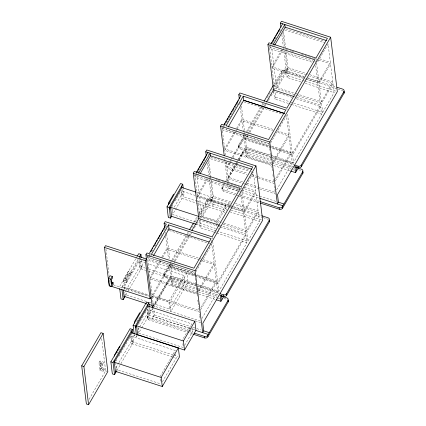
<?xml version="1.0" encoding="UTF-8"?>
<svg xmlns="http://www.w3.org/2000/svg" width="426" height="426" viewBox="0 0 426 426"><rect width="100%" height="100%" fill="white"/><g stroke="black" fill="none" stroke-linecap="round" stroke-linejoin="round"><path stroke-width="0.32" stroke-dasharray="2.13 1.6" d="M123.151 280.138L126.463 281.213L126.65 282.726L123.338 281.65L123.151 280.138L128.354 271.181L131.666 272.257L131.852 273.764L128.54 272.693L128.354 271.181M135.745 258.827L119.482 286.826L119.642 288.098M136.08 258.257L137.076 256.543M123.338 281.65L128.54 272.693M125.297 278.705L127.507 279.419L127.694 280.931L125.484 280.217L125.297 278.705L128.418 273.332L130.628 274.046L130.814 275.558L128.604 274.839L128.418 273.332M125.484 280.217L128.604 274.839M137.923 259.604L121.698 287.539L121.852 288.812M139.76 258.273L122.922 287.262L148.573 295.575M124.456 289.499L124.147 286.98L139.233 261.005L144.899 262.837M171.678 206.983L172.967 204.757M175.23 200.864L180.395 191.972M124.621 292.625L125.617 290.91M125.947 290.34L140.218 265.771L139.515 260.046M168.313 217.398L169.303 215.694M171.939 211.152L172.929 209.448M174.25 207.174L181.838 194.112L181.38 190.379M124.035 296.326L125.074 294.536L146.347 301.427M148.115 255.994L147.455 257.134L194.437 272.352M195.454 174.495L194.799 175.618L239.258 190.028M222.798 127.326L223.788 125.622M270.137 45.827L271.117 44.139M141.65 260.126L142.428 266.484L125.26 296.043L124.765 292.018M195.513 221.957L172.605 214.534L181.971 198.41L181.039 190.859L194.879 195.342M197.249 201.232L183.01 196.62L184.048 194.831L183.361 189.229M224.305 126.565L222.324 129.973L290.969 152.274L275.452 178.989M224.635 125.995L228.927 118.604M229.257 118.034L230.908 115.196M231.238 114.626L234.54 108.939M234.87 108.374L237.841 103.257M270.973 46.21L269.669 48.463L312.231 62.255M273.263 42.27L276.208 37.2M279.477 31.572L281.112 28.755M149.292 255.802L147.641 258.641L194.623 273.865L194.863 275.819M149.622 255.233L152.923 249.545M154.904 246.137L157.215 242.16M159.196 238.746L161.837 234.199M164.148 230.221L164.809 229.081M195.965 175.443L194.986 177.131L238.81 191.333M197.93 172.067L198.91 170.373M199.235 169.814L201.2 166.433M202.504 164.18L204.794 160.24M272.347 46.541L273.327 44.852M150.33 256.713L151.321 255.004M197.664 175.208L198.644 173.52M101.26 362.851L101.814 367.382L104.029 368.101L104.21 369.614L103.172 371.403L99.854 370.327L98.928 362.776L99.972 360.982L103.284 362.057L103.47 363.57L102.432 365.359L100.222 364.645L101.26 362.851L103.47 363.57M207.047 178.558L197.233 195.449L229.081 205.769M281.724 49.89L271.916 66.781L303.765 77.101M159.867 260.472L149.963 277.528L196.94 292.747L196.7 290.798M161.848 257.064L167.13 247.969L202.206 259.333M234.545 131.804L224.64 148.86L271.623 164.079L271.383 162.125M236.526 128.396L241.808 119.301L273.13 129.445M282.891 49.714L272.102 68.293L302.689 78.203M207.883 178.941L197.419 196.961L230.53 207.686M161.044 260.281L150.144 279.035L197.126 294.26L197.526 297.508M162.695 257.437L167.317 249.476L199.261 259.828M235.392 132.177L224.827 150.367L271.809 165.592L272.129 168.19M235.722 131.613L236.712 129.903M237.042 129.339L241.995 120.808L272.688 130.755M102.432 365.359L102.245 363.852L103.284 362.057M99.854 370.327L100.898 368.538L99.972 360.982M103.172 371.403L102.986 369.89L100.776 369.177L101.814 367.382M102.986 369.89L104.029 368.101M89.029 399.412L105.627 370.844L101.665 338.617M116.671 353.708L119.477 348.873M198.207 293.94L171.721 285.361L170.98 279.318L165.453 277.523A2.449 1.922 -7 0 1 164.282 275.015L164.095 273.508L170.384 262.677M170.72 262.107L171.71 260.398M172.04 259.828L186.939 234.178M187.27 233.608L188.265 231.898M193.75 222.452L197.174 216.552M199.112 213.213L206.754 200.055A2.449 1.922 -7 0 1 210.007 198.985L232.718 206.338M272.89 165.272L246.404 156.688L245.658 150.65L240.131 148.855A2.449 1.922 -7 0 1 238.959 146.347L238.778 144.84L244.774 134.51M246.441 131.639L260.776 106.963M262.107 104.668L263.108 102.948M273.774 84.588L281.437 71.387A2.449 1.922 -7 0 1 284.69 70.311L304.244 76.648M230.785 159.787L226.824 166.609L247.495 173.307M231.116 159.218L232.106 157.513M232.436 156.944L243.991 137.05M136.837 321.731L139.648 316.896M164.282 275.015L170.948 263.54M172.615 260.669L186.945 235.999M187.28 235.424L188.942 232.553M191.609 227.963L197.611 217.633M199.277 214.768L206.94 201.567L206.754 200.055M238.959 146.347L245.626 134.872M247.628 131.432L263.625 103.885M267.294 97.575L270.292 92.41M271.623 90.115L272.289 88.965M273.625 86.67L281.623 72.899L281.437 71.387M169.495 267.23L152.327 296.789L199.304 312.013L199.703 315.251M229.976 163.004L227.005 168.121L247.053 174.617M230.306 162.434L231.297 160.73M232.947 157.886L244.178 138.562L270.483 147.087M247.384 134.866L245.403 138.28L270.457 146.4M247.714 134.296L248.704 132.593M249.04 132.023L263.912 106.415M264.242 105.845L266.223 102.432M274.855 90.711L274.536 88.118L285.979 68.416L307.109 75.258M116.176 360.854L116.836 359.725M118.801 356.338L123.226 348.772M124.051 347.302L128.641 339.4M128.966 338.835L130.606 336.007L175.267 350.481L160.181 376.456M172.376 264.104L170.72 266.948L217.702 282.172L245.797 233.805L220.114 225.482M174.356 260.691L188.569 236.222M188.899 235.653L190.55 232.809M200.012 218.085L199.853 216.791L211.301 197.084L212.414 206.147L213.453 204.358L210.316 178.803M247.9 135.809L245.589 139.792L270.643 147.913M249.881 132.395L264.759 106.788M265.089 106.218L266.08 104.508M268.391 100.525L269.717 98.252M271.037 95.972L273.678 91.425L292.47 97.511M138.413 324.404L143.578 315.512M144.872 313.286L146.805 309.952M174.873 261.633L170.906 268.46L194.709 276.17M175.203 261.063L190.076 235.456M190.406 234.886L191.396 233.182M194.373 228.059L198.01 221.797M115.994 367.633L118.646 363.058M118.982 362.489L131.591 340.773L130.968 335.688M137.39 335.31L136.613 336.652L134.403 335.938L135.063 334.804M138.029 329.692L139.35 327.418M139.68 326.848L147.928 312.647L147.471 308.919M192.728 334.059L148.818 319.835A2.449 1.922 -7 0 1 147.652 317.327L147.465 315.815L151.789 308.371M153.12 306.081L167.753 280.883A2.449 1.922 -7 0 1 171.007 279.807L197.653 288.439M238.555 196.04L223.501 191.162A2.449 1.922 -7 0 1 222.329 188.654L222.143 187.147L224.475 183.137M224.806 182.562L225.801 180.848M226.137 180.273L236.446 162.519M238.443 159.084L242.437 152.215A2.449 1.922 -7 0 1 245.685 151.139L293.147 166.518M115.67 370.881L116.447 369.539L161.108 384.012M200.417 321.076L153.44 305.852L170.608 276.293L168.989 263.119M242.527 181.854L228.118 177.184L235.051 165.245M235.381 164.681L236.371 162.972M236.702 162.407L237.692 160.698M238.022 160.133L245.291 147.625L243.512 133.152M222.329 188.654L224.992 184.075M226.653 181.21L235.967 165.176M236.302 164.606L237.298 162.886M238.959 160.022L242.623 153.722L242.437 152.215M147.652 317.327L152.641 308.733M152.971 308.163L167.94 282.39L167.753 280.883M228.693 181.843L228.304 178.696L236.228 165.054M236.558 164.484L237.548 162.78M239.199 159.936L246.516 147.343L244.998 134.994M288.391 103.443L274.61 98.976L275.649 97.187L274.935 91.356M300.873 81.946L287.092 77.479L288.136 75.69L285.159 51.445M116.964 370.487L120.569 364.273M120.899 363.708L133.801 341.492L132.944 334.495M183.35 347.541L138.695 333.073L141.278 328.622M141.597 328.068L148.056 316.949L147.13 309.393L191.791 323.867L182.424 339.991M189.719 328.318L149.1 315.155L150.138 313.366L149.451 307.769M153.626 307.364L171.832 276.016L170.315 263.667M213.708 232.111L199.927 227.644L200.965 225.855L200.092 218.73M245.658 150.65L246.702 148.855L270.664 156.619M170.98 279.318L172.019 277.523L219.315 292.848M151.949 319.399L154.553 314.92L153.781 308.621M171.721 285.361L174.319 280.883M226.632 190.726L229.231 186.247M246.404 156.688L249.002 152.21M152.604 303.456L169.734 309.004L168.808 301.454L183.894 275.473L148.04 263.859M216.568 223.341L216.333 221.451L225.7 205.327L195.507 195.545M169.734 309.004L184.82 283.029L183.894 275.473M270.622 142.923L286.474 115.638L292.268 162.849L275.76 191.269M195.944 271.591L211.791 244.306L217.59 291.517L201.738 318.802M250.887 171.832L253.411 172.647L241.968 192.355L244.215 210.673L232.234 206.791M244.215 210.673L255.659 190.965L253.411 172.647M318.898 82.005L330.342 62.297L328.095 43.979L316.646 63.687L318.898 82.005L307.545 78.325M273.274 161.241L288.791 134.52L277.518 130.867M198.26 290.473L214.108 263.188L202.835 259.535M223.954 223.171L246.654 230.53L244.402 212.185L255.845 192.477L242.602 188.185M296.107 93.661L321.332 101.83L319.079 83.512L330.528 63.809L317.285 59.518M198.777 291.416L214.294 264.7L199.89 260.036M273.13 163.318L288.977 136.032L276.447 131.975M200.774 307.657L216.291 280.942L169.308 265.717L152.141 295.277L199.123 310.501L198.724 307.252M200.625 309.739L216.477 282.454L147.598 260.137M246.654 230.53L258.097 210.822L235.397 203.468M275.308 181.071L291.155 153.786L271.112 147.29M321.332 101.83L332.775 82.127L308.813 74.364M216.562 230.908L247.948 241.079L246.835 232.01L258.278 212.308L235.045 204.778M290.058 101.851L322.631 112.405L321.518 103.342L332.962 83.64L309.633 76.078M162.418 381.749L176.194 358.032L175.73 354.256M184.644 345.316L192.717 331.417L192.254 327.642M270.947 155.261L293.493 162.567L321.587 114.2L315.634 65.721M322.631 112.405L334.075 92.703L330.528 63.809M171.832 276.016L218.815 291.235L246.91 242.868L240.876 193.734M247.948 241.079L259.391 221.371L255.845 192.477M285.66 28.782L324.122 41.242M284.584 29.884L324.937 42.957M319.622 58.825L330.342 62.297M287.651 49.917L283.546 48.585L285.798 66.903L274.349 86.611L269.333 45.763M290.17 50.731L291.432 51.141M292.066 51.344L293.956 51.956M301.523 54.411L312.87 58.085M313.504 58.293L316.656 59.315M269.482 46.951L315.197 61.765M308.184 74.156L288.008 67.622L276.559 87.325L295.479 93.454M308.03 77.878L335.784 86.872M281.623 72.899A2.449 1.922 -7 0 1 284.877 71.824L337.232 88.789M337.861 88.991L342.909 90.631M305.208 79.018L319.079 83.512M288.136 75.69L302.007 80.184M302.641 80.386L304.531 80.999M305.165 81.206L336.694 91.425M305.261 83.363L334.075 92.703M274.536 88.118L295.032 94.764M295.665 94.966L297.556 95.578M298.184 95.781L321.518 103.342M294.169 96.611L296.043 97.219M296.672 97.421L320.474 105.137L292.38 153.504L271.085 146.603M296.23 98.731L320.661 106.644L292.566 155.016L271.271 148.115M275.649 97.187L289.43 101.649M289.014 103.646L290.894 104.253M291.522 104.455L321.587 114.2M243.874 101.835L282.087 114.216M269.11 143.61L226.552 129.818L226.408 128.652M222.138 128.46L269.12 143.684L269.621 147.801M246.516 147.343L270.318 155.059M245.291 147.625L270.345 155.746M272.848 156.555L292.268 162.849M271.298 156.827L293.999 164.18M238.778 144.84A2.449 1.922 -7 0 0 239.945 147.348L294.036 164.873M242.623 153.722A2.449 1.922 -7 0 1 245.871 152.646L270.963 160.778M273.471 161.592L291.661 167.487M298.557 169.718L301.693 170.735A2.449 1.922 -7 0 1 302.46 171.145M271.405 162.663L247.442 154.899L246.702 148.855M272.038 162.87L294.739 170.224M273.519 165.48L289.914 170.789M210.976 157.45L249.444 169.91M210.535 158.754L250.259 171.625M251.878 174.729L257.517 176.556M258.14 176.758L273.801 181.833M251.436 176.034L257.703 178.068M258.326 178.27L273.987 183.345L274.227 185.283M246.91 183.276L257.56 186.726M258.188 186.929L275.1 192.408L274.861 190.465M228.304 178.696L243.443 183.601M244.071 183.803L245.962 184.415M246.595 184.623L259.205 188.707M259.839 188.915L276.868 194.432M244.311 187.291L255.659 190.965M209.416 177.434L210.524 177.791M216.12 179.607L217.382 180.012M218.011 180.219L219.907 180.832M222.425 181.646L224.949 182.466M227.473 183.281L241.973 187.983M229.864 186.455L238.693 189.314M239.321 189.517L241.217 190.134M241.846 190.337L276.533 201.578M239.444 191.535L241.334 192.147M237.655 191.104L228.192 188.042L227.713 184.154M242.069 192.536L259.093 198.053M222.143 187.147A2.449 1.922 -7 0 0 223.315 189.655L236.121 193.803M239.918 195.033L259.53 201.386M239.183 196.248L259.881 202.952M230.983 202.036L213.33 196.317L201.881 216.019L223.32 222.968M196.285 192.217L230.652 203.351M233.347 206.546L261.101 215.54M229.71 205.971L231.606 206.583M206.94 201.567A2.449 1.922 -7 0 1 210.194 200.492L229.747 206.828M230.381 207.036L232.271 207.648M232.905 207.851L262.549 217.457M263.183 217.665L268.226 219.299A2.449 1.922 -7 0 1 268.508 219.406M231.158 207.893L244.402 212.185M181.838 194.112L184.048 194.831M213.453 204.358L227.33 208.852M231.11 210.077L261.383 219.885M197.866 201.434L226.137 210.593M229.88 211.807L259.391 221.371M181.971 198.41L197.446 203.426M198.063 203.628L225.386 212.478M199.352 215.95L216.333 221.451M199.853 216.791L218.575 222.857M222.974 224.278L246.835 232.01M199.001 220.093L217.164 225.977M217.792 226.179L219.672 226.792M220.295 226.994L245.978 235.312L217.888 283.684L195.337 276.378M196.136 222.159L215.396 228.4M196.205 224.31L215.939 230.706M214.337 232.314L216.216 232.921M216.839 233.123L246.91 242.868M166.688 229.694L168.568 230.301M169.197 230.503L208.66 243.289M209.283 243.496L211.163 244.103M151.869 258.486L194.426 272.278M143.216 258.715L144.467 259.12M140.218 265.771L142.428 266.484M145.58 268.188L141.203 266.767L140.165 268.561L145.793 270.382M148.711 269.2L217.59 291.517M164.095 273.508A2.449 1.922 -7 0 0 165.267 276.016L196.019 285.979M196.652 286.181L218.724 293.338M148.296 271.192L184.82 283.029M198.287 288.647L217.835 294.978M167.94 282.39A2.449 1.922 -7 0 1 171.193 281.314L197.536 289.85M198.159 290.058L216.978 296.155M223.879 298.386L227.015 299.403A2.449 1.922 -7 0 1 227.782 299.813M197.989 291.741L172.759 283.567L172.019 277.523M198.617 291.948L217.537 298.078M218.171 298.28L221.323 299.302M198.841 294.148L215.236 299.457M124.147 286.98L148.679 294.93M151.826 295.948L168.808 301.454M113.295 284.818L149.222 296.464M148.85 302.236L151.975 303.253M195.246 320.853L200.923 322.69M147.928 312.647L150.138 313.366M154.553 314.92L190.502 326.566M193.021 327.381L196.173 328.403M196.807 328.611L201.221 330.038M190.342 328.521L194.719 329.937M189.458 328.355L153.509 316.71L152.396 307.647M191.982 329.176L195.135 330.198M148.056 316.949L188.313 329.99M188.942 330.198L192.717 331.417M147.465 315.815A2.449 1.922 -7 0 0 148.637 318.323L189.277 331.492M189.905 331.694L193.069 332.722M131.591 340.773L133.801 341.492M173.196 354.933L132.577 341.774L131.538 343.564L171.79 356.61M173.824 355.135L178.196 356.551M172.423 356.812L176.194 358.032M98.928 362.776L102.245 363.852M100.898 368.538L104.21 369.614M105.627 370.844L107.283 371.381M316.017 58.548L316.273 60.662M315.07 61.126L315.235 62.441M283.562 31.433L285.574 47.792M286 51.264L288.194 69.129L276.746 88.837L274.312 69.007M282.907 33.095L284.595 46.855M281.836 34.644L283.279 46.418M285.979 68.416L287.092 77.479M284.69 70.311L284.877 71.824M286.895 108.838L287.06 110.153M287.545 114.093L293.493 162.567M271.879 49.182L274.126 67.5M273.678 91.425L274.61 98.976M269.701 148.45L269.946 150.405M270.265 153.009L270.664 156.267M270.744 156.917L271.064 159.521M272.209 168.84L272.603 172.088M272.922 174.687L273.162 176.636M273.481 179.234L273.721 181.183M274.307 185.933L274.781 189.82M240.887 101.494L241.127 103.465M241.451 106.095L244.593 131.714M244.673 132.369L244.918 134.339M239.811 103.017L240.051 104.972M240.37 107.576L243.432 132.502M245.685 151.139L245.871 152.646M239.945 147.348L240.131 148.855M238.555 145.83L238.736 147.343M241.334 187.216L241.531 188.803M221.994 127.278L225.386 154.915M226.265 162.061L228.118 177.184M224.593 158.738L224.837 160.698M224.917 161.353L227.319 180.917M227.399 181.567L227.638 183.51M229.081 205.332L228.767 202.744L217.319 222.447L217.478 223.746M225.7 205.327L226.318 210.364M223.315 189.655L223.501 191.162M221.919 188.138L222.106 189.65M218.037 228.277L218.197 229.571M208.09 153.664L208.239 154.851M208.884 160.107L210.891 176.46M211.317 179.937L213.511 197.797L202.068 217.505L199.629 197.675M216.642 223.97L217.031 227.117M208.223 161.763L209.911 175.523M209.997 176.178L210.236 178.148M207.153 163.312L208.602 175.091M209.107 179.218L211.115 195.571L199.672 215.279L194.655 174.431M210.007 198.985L210.194 200.492M212.217 237.506L212.377 238.821M212.702 241.446L218.815 291.235M211.312 240.386L211.525 242.138M196.572 172.775L196.791 174.559M196.865 175.15L197.009 176.337M197.195 177.85L199.448 196.168M199.075 220.721L199.927 227.644M195.183 278.423L195.582 281.677M195.662 282.332L196.141 286.24M196.221 286.89L196.62 290.143M197.845 300.106L198.085 302.055M198.165 302.705L198.644 306.603M199.783 315.895L200.183 319.133M182.136 189.495L183.01 196.62M171.753 207.611L172.605 214.534M170.56 201.684L170.688 202.691M182.887 343.766L183.196 346.285M166.545 225.913L166.688 227.101M165.799 226.882L165.964 228.198M166.688 234.108L169.75 259.067M165.208 232.34L165.368 233.64M165.693 236.249L168.43 258.571M171.007 279.807L171.193 281.314M165.267 276.016L165.453 277.523M163.872 274.498L164.058 276.011M149.159 253.694L149.302 254.881M149.377 255.472L149.67 257.847M147.311 255.946L153.44 305.852M160.49 378.975L160.799 381.494M147.987 306.092L149.1 315.155M146.704 302.694L146.933 304.563M148.637 318.323L148.818 319.835M140.09 257.703L141.389 268.279M147.242 316.806L147.428 318.318M139.233 261.005L140.346 270.068M137.997 327.408L138.695 333.073M136.453 335.358L136.613 336.652M134.249 334.692L134.403 335.938M131.464 332.706L132.763 343.281M130.265 329.964L130.42 331.231M130.606 336.007L131.719 345.076M122.736 285.75L123.162 289.206M105.92 248.96L109.152 275.265M109.716 279.871L110.036 282.502M115.6 362.617L116.575 370.545M100.222 364.645L100.776 369.177M186.961 272.89L169.793 302.449L170.906 311.512L188.074 281.953L186.961 272.89"/><path stroke-width="0.64" d="M104.476 247.463L105.515 245.669L146.416 258.923L145.378 260.712L150.059 298.86L109.157 285.606L104.476 247.463L145.378 260.712M113.023 282.507L113.209 284.02L111.649 286.709L109.439 285.99L108.513 278.439L110.073 275.75L112.283 276.463L112.469 277.976L111.426 279.77L111.985 284.302L113.023 282.507L111.367 281.969M111.649 286.709L110.723 279.152L112.283 276.463M137.406 255.967L138.732 253.683L140.947 254.402L141.336 257.581M168.6 204.629L168.414 203.117L173.616 194.16M198.601 216.381L170.448 207.26L171.566 216.328L170.522 218.117L168.313 217.398L167.013 206.823L180.539 183.537L182.749 184.256L183.212 187.983M139.243 257.331L140.947 254.402M170.522 218.117L169.223 207.542L182.749 184.256M169.41 209.054L181.897 187.557L181.71 186.045M224.193 155.474L220.588 126.101L221.626 124.307L223.836 125.026L241.004 95.467L238.794 94.748L239.838 92.959L286.815 108.183L314.91 59.81L267.933 44.586L268.971 42.797L315.954 58.021L327.397 38.313L280.414 23.089L281.458 21.3L330.651 37.238L337.328 91.627L277.496 194.634L278.423 202.19L277.385 203.979L269.78 142.039L330.651 37.238M152.396 307.647L145.905 254.769L146.949 252.975L149.159 253.694L166.326 224.135L164.116 223.416L165.155 221.626L212.137 236.851L240.232 188.478L193.25 173.26L194.288 171.465L241.27 186.689L252.714 166.981L205.737 151.762L206.775 149.968L255.967 165.906L262.645 220.295L202.813 323.302L203.745 330.858L202.701 332.647L195.097 270.707L255.967 165.906M81.691 365.838L100.941 332.695L103.151 333.409L107.837 371.557L88.587 404.7L86.377 403.981L81.691 365.838L83.901 366.552L88.587 404.7M196.503 172.184L207.947 152.476M271.181 43.516L282.63 23.808M83.901 366.552L103.151 333.409M150.756 251.446L151.416 250.312M152.077 249.173L152.737 248.038M153.397 246.899L154.388 245.195M155.048 244.055L155.708 242.921M156.369 241.782L157.359 240.078M158.019 238.943L158.68 237.804M159.34 236.67L160.33 234.96M160.991 233.826L161.651 232.687M162.311 231.552L163.302 229.848M163.962 228.709L164.622 227.575L164.116 223.416M196.764 172.242L197.414 171.119M198.069 169.99L198.724 168.866M199.379 167.737L201.668 163.797M202.323 162.673L202.973 161.545M203.628 160.421L205.918 156.48M224.119 125.052L225.109 123.348M225.769 122.209L226.43 121.075M227.09 119.935L228.08 118.231M228.741 117.091L229.401 115.957M230.061 114.818L231.052 113.114M231.712 111.979L232.372 110.84M233.033 109.706L234.023 107.996M234.683 106.862L235.344 105.723M236.004 104.588L238.315 100.611M271.772 43.01L272.422 41.886M273.077 40.758L275.366 36.817M276.021 35.693L279.616 29.5M119.717 288.732L120.968 298.914L123.178 299.627L124.999 296.491M243.219 96.18L226.052 125.739L268.609 139.531L285.777 109.972L243.219 96.18L243.72 100.259L228.203 126.98M273.391 44.229L284.84 24.522L285.164 27.168L274.695 45.183M168.536 224.848L151.368 254.407L193.926 268.199L211.094 238.64L168.536 224.848L169.037 228.927L153.52 255.648M198.713 172.897L210.156 153.195L210.481 155.836L200.018 173.856M116.633 371.051L114.551 374.635L112.342 373.916L110.856 361.828L130.106 328.691L132.321 329.404L132.79 333.223M139.707 312.7L134.504 321.657L134.691 323.164M134.174 334.069L133.104 325.363L146.629 302.071L148.839 302.79L149.377 307.146M189.586 229.614L193.228 223.346M264.104 101.228L273.439 85.163M114.551 374.635L113.071 362.547L132.321 329.404M150.059 298.86L151.102 297.071M131.277 331.199L131.464 332.706L114.296 362.265L161.166 377.452L162.279 386.515L115.409 371.328M136.373 334.714L135.314 326.076L148.839 302.79M266.554 101.862L273.497 89.913L267.933 44.586M135.5 327.589L147.987 306.092L147.801 304.579M191.876 230.53L198.814 218.581L193.25 173.26M152.119 307.796L152.785 306.651M161.166 377.452L178.334 347.893L131.464 332.706M183.409 340.986L136.538 325.799L137.651 334.863L184.522 350.05L183.409 340.986L194.852 321.279L147.987 306.092M162.279 386.515L179.447 356.961L178.334 347.893M184.522 350.05L195.965 330.342L194.852 321.279M290.548 170.996L295.591 172.631L298.195 168.153M216.499 299.867L220.913 301.299L223.512 296.821M220.913 301.299L220.167 295.255L223.485 296.331A2.449 1.922 -7 0 0 226.738 295.255L226.552 293.743L269.211 220.295A2.449 1.922 -7 0 0 268.045 217.787L261.734 215.742M295.591 172.631L294.851 166.587L298.168 167.663A2.449 1.922 -7 0 0 301.416 166.587L301.23 165.075L343.894 91.627A2.449 1.922 -7 0 0 342.722 89.119L337.046 87.277M226.738 295.255L269.397 221.808A2.449 1.922 -7 0 0 269.488 220.327M301.416 166.587L344.08 93.14A2.449 1.922 -7 0 0 344.038 91.436M260.51 203.154L279.323 209.251A2.449 1.922 -7 0 0 282.576 208.176L282.39 206.669L302.678 171.731A2.449 1.922 -7 0 0 301.512 169.223L295.671 167.333M193.351 334.261L204.645 337.919A2.449 1.922 -7 0 0 207.893 336.844L207.707 335.337L228.001 300.405A2.449 1.922 -7 0 0 226.829 297.896L221.621 296.208M207.893 336.844L228.187 301.912A2.449 1.922 -7 0 0 228.272 300.437M282.576 208.176L302.865 173.244A2.449 1.922 -7 0 0 302.955 171.769M285.164 27.168L326.47 40.55M273.497 89.913L293.541 96.409M243.72 100.259L284.398 113.444M243.411 100.232L284.392 113.513M220.588 126.101L269.78 142.039M294.664 165.075L297.982 166.151A2.449 1.922 -7 0 0 301.23 165.075M210.481 155.836L251.787 169.223M278.423 202.19L283.95 203.979M259.727 198.26L282.912 205.769M260.158 201.594L279.137 207.744A2.449 1.922 -7 0 0 282.39 206.669M181.897 187.557L195.662 192.014M168.414 203.117L169.521 203.474M167.013 206.823L169.223 207.542M198.814 218.581L219.486 225.279M171.566 216.328L195.609 224.119M168.728 228.9L209.081 241.979M145.905 254.769L195.097 270.707M219.986 293.743L223.299 294.819A2.449 1.922 -7 0 0 226.552 293.743M108.513 278.439L110.723 279.152M124.035 296.326L146.555 303.626M149.057 304.436L152.189 305.447M203.745 330.858L209.272 332.647M195.763 330.4L208.229 334.442M194.336 333.132L204.459 336.412A2.449 1.922 -7 0 0 207.707 335.337M133.104 325.363L135.314 326.076M110.856 361.828L113.071 362.547M343.894 91.627L344.08 93.14M302.678 171.731L302.865 173.244M280.414 23.089L280.926 27.248M297.982 166.151L298.168 167.663M296.113 166.609L296.634 170.837M279.137 207.744L279.323 209.251M269.211 220.295L269.397 221.808M238.794 94.748L239.305 98.901M228.001 300.405L228.187 301.912M205.737 151.762L206.248 155.916M223.299 294.819L223.485 296.331M221.435 295.277L221.951 299.505M204.459 336.412L204.645 337.919M139.904 256.191L140.026 257.197M123.242 289.85L124.222 297.838M121.932 289.451L123.178 299.627M119.85 347.19L119.727 346.184L114.525 355.14L114.647 356.152M114.109 360.753L115.595 372.841"/></g></svg>
